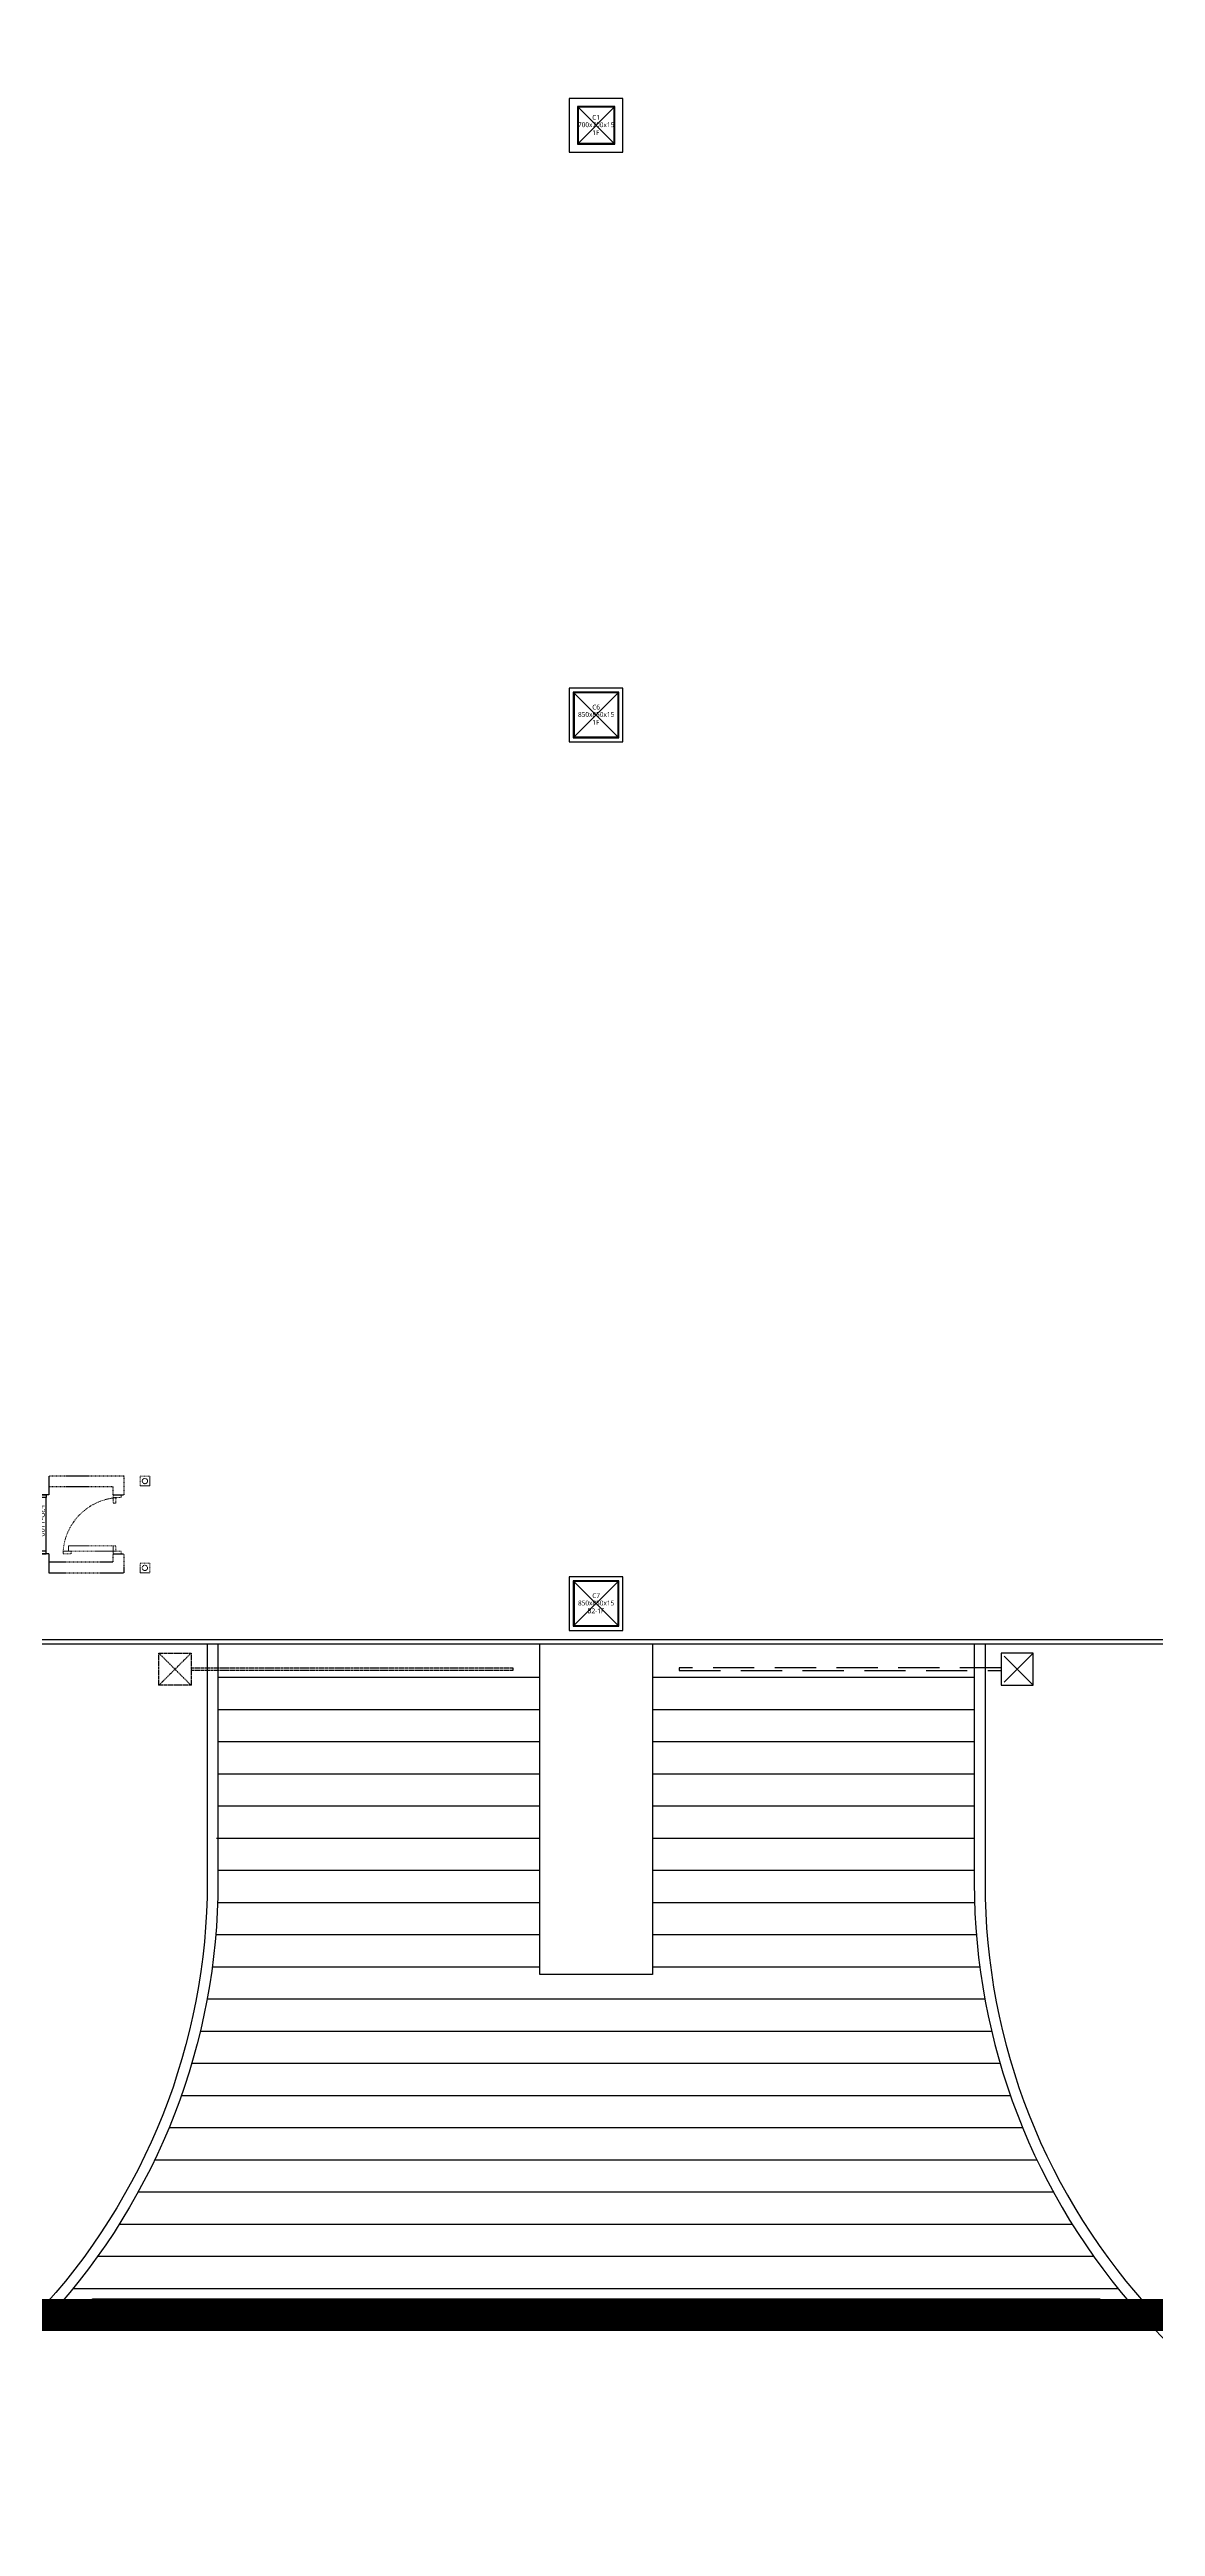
# Model space of a CAD drawing. Header units: millimetres. Extents: x -27104 to 125781, y -3376 to 46996.
# Drawn here: x 59311 to 59714, y 16664 to 17568 of the extents above; entities that cross this region are included whole.
import ezdxf
from ezdxf.enums import TextEntityAlignment as Align

# ---------------------------------------------------------------- set-up
doc = ezdxf.new("R2010")
doc.units = ezdxf.units.MM
doc.header["$LTSCALE"] = 100
doc.header["$MEASUREMENT"] = 0
for name, pattern in [('-HID', [2.5, 1.5, -1]), ('DASHED', [0.75, 0.5, -0.25]), ('HID', [2.5, 1.5, -1])]:
    doc.linetypes.add(name, pattern=pattern)
doc.layers.get('0').update_dxf_attribs({"linetype": 'CONTINUOUS'})
doc.layers.get('Defpoints').update_dxf_attribs({"color": 171, "linetype": 'CONTINUOUS'})
doc.layers.add('#프레임 라인', color=189, linetype='CONTINUOUS', plot=False)
for name, color, linetype in [('DOOR', 4, 'CONTINUOUS'), ('DOOR ELE', 253, 'CONTINUOUS'), ('DOOR(OPEN ELE)', 5, 'CONTINUOUS'), ('ELE9', 9, 'CONTINUOUS'), ('FIN(패널-200글라스울64k)', 4, 'CONTINUOUS'), ('FIN(패널-T150 방열)', 9, 'CONTINUOUS'), ('STEEL', 5, 'CONTINUOUS'), ('단열패널-방열문(저온공사분)', 251, 'CONTINUOUS')]:
    doc.layers.add(name, color=color, linetype=linetype)
doc.styles.add('TE', font='malgun_0.ttf')
doc.styles.add('나눔바른고딕', font='NanumBarunGothic.ttf')

# ---------------------------------------------------------------- blocks, each defined once
blk = doc.blocks.new('C1-1F')
at = {"layer": '#프레임 라인', "ltscale": 0.1}
blk.add_lwpolyline([(-500, -500), (500, -500), (500, 500), (-500, 500)], close=True, dxfattribs=at)
for points in [[(-350, -350), (350, -350), (350, 350), (-350, 350)], [(-335, -335), (335, -335), (335, 335), (-335, 335)]]:
    blk.add_lwpolyline(points, close=True)
at = {"layer": 'Defpoints', "ltscale": 10000}
for p, q in [((-350, -350), (350, 350)), ((350, -350), (-350, 350))]:
    blk.add_line(p, q, dxfattribs=at)
at = {"layer": 'Defpoints', "style": 'TE'}
for s, p in [('700x700x15', (0, -35)), ('C1', (0, 102)), ('1F', (-6, -182))]:
    blk.add_text(s, height=90, dxfattribs=at).set_placement(p, align=Align.CENTER)
blk = doc.blocks.new('C6-1F')
at = {"layer": '#프레임 라인', "ltscale": 0.1}
blk.add_lwpolyline([(-500, -500), (500, -500), (500, 500), (-500, 500)], close=True, dxfattribs=at)
for points in [[(-425, -425), (425, -425), (425, 425), (-425, 425)], [(-410, -410), (410, -410), (410, 410), (-410, 410)]]:
    blk.add_lwpolyline(points, close=True)
at = {"layer": 'Defpoints', "ltscale": 10000}
for p, q in [((-425, -425), (425, 425)), ((425, -425), (-425, 425))]:
    blk.add_line(p, q, dxfattribs=at)
at = {"layer": 'Defpoints', "style": 'TE'}
for s, p in [('850x850x15', (0, -35)), ('C6', (0, 102)), ('1F', (-6, -182))]:
    blk.add_text(s, height=90, dxfattribs=at).set_placement(p, align=Align.CENTER)
blk = doc.blocks.new('C7-B2-1F')
at = {"layer": '#프레임 라인', "ltscale": 0.1}
blk.add_lwpolyline([(-500, -500), (500, -500), (500, 500), (-500, 500)], close=True, dxfattribs=at)
for points in [[(-425, -425), (425, -425), (425, 425), (-425, 425)], [(-410, -410), (410, -410), (410, 410), (-410, 410)]]:
    blk.add_lwpolyline(points, close=True)
at = {"layer": 'Defpoints', "ltscale": 10000}
for p, q in [((-425, -425), (425, 425)), ((425, -425), (-425, 425))]:
    blk.add_line(p, q, dxfattribs=at)
at = {"layer": 'Defpoints', "style": 'TE'}
for s, p in [('850x850x15', (0, -35)), ('C7', (0, 102)), ('B2-1F', (-6, -182))]:
    blk.add_text(s, height=90, dxfattribs=at).set_placement(p, align=Align.CENTER)
blk = doc.blocks.new('A$Cc858e627')
at = {"layer": 'ELE9', "ltscale": 0.1}
for points in [[(-169381, -88792), (-163381, -88792)], [(-161281, -88792), (-155281, -88792)], [(-169381, -89392), (-163381, -89392)], [(-161281, -89392), (-155281, -89392)], [(-169381, -89992), (-163381, -89992)], [(-161281, -89992), (-155281, -89992)], [(-169381, -90592), (-163381, -90592)], [(-161281, -90592), (-155281, -90592)], [(-169381, -91192), (-163381, -91192)], [(-161281, -91192), (-155281, -91192)], [(-169409, -91792), (-163381, -91792)], [(-161281, -91792), (-155281, -91792)], [(-169383, -92392), (-163381, -92392)], [(-161281, -92392), (-155281, -92392)], [(-169388, -92992), (-163381, -92992)], [(-161281, -92992), (-155276, -92992)], [(-169422, -93592), (-163381, -93592)], [(-161281, -93592), (-155243, -93592)], [(-169486, -94192), (-163381, -94192)], [(-161281, -94192), (-155180, -94192)], [(-169582, -94792), (-155085, -94792)], [(-169708, -95392), (-154960, -95392)], [(-169868, -95992), (-154801, -95992)], [(-170062, -96592), (-154609, -96592)], [(-170291, -97192), (-154381, -97192)], [(-170558, -97792), (-154115, -97792)], [(-170867, -98392), (-153809, -98392)], [(-171220, -98992), (-153457, -98992)], [(-171622, -99592), (-153057, -99592)], [(-172081, -100192), (-152600, -100192)], [(-172507, -100687), (-152176, -100687)]]:
    blk.add_lwpolyline(points, dxfattribs=at)
blk = doc.blocks.new('A$C48EA7C17')
at = {"layer": 'DOOR'}
for points in [[(965, 1088), (1000, 1088), (1000, 88), (965, 88)], [(-50, 0), (0, 0), (0, 150), (-50, 150)], [(1050, 0), (1000, 0), (1000, 150), (1050, 150)]]:
    blk.add_lwpolyline(points, close=True, dxfattribs=at)
at = {"layer": 'DOOR ELE', "ltscale": 0.1}
for points in [[(965, 150), (0, 150)], [(1000, 0), (0, 0)]]:
    blk.add_lwpolyline(points, dxfattribs=at)
at = {"layer": 'DOOR(OPEN ELE)', "linetype": 'HID', "ltscale": 0.05}
blk.add_arc((1084, 7), 1087, 96.2785, 175.7623, dxfattribs=at)
at = {"layer": 'Defpoints', "style": '나눔바른고딕'}
blk.add_text('FSD-1100', height=100, dxfattribs=at).set_placement((139, 28))
blk = doc.blocks.new('A$C236D454C')
at = {"layer": 'FIN(패널-200글라스울64k)', "ltscale": 1000}
for points in [[(0, 1112), (350, 1112)], [(350, 1112), (350, 912)], [(1450, 1112), (1450, 912)], [(1450, 1112), (1800, 1112)], [(350, 912), (0, 912)], [(1450, 912), (1800, 912)]]:
    blk.add_lwpolyline(points, dxfattribs=at)
at = {"layer": 'FIN(패널-T150 방열)', "linetype": '-HID', "ltscale": 0.1}
for points in [[(350, 2512), (0, 2512), (0, 1112)], [(350, 2312), (200, 2312), (200, 1112)], [(350, 2312), (350, 2512)], [(1800, 1112), (1800, 2512), (1450, 2512)], [(1450, 2312), (1450, 2512)], [(1600, 1112), (1600, 2312), (1450, 2312)]]:
    blk.add_lwpolyline(points, dxfattribs=at)
at = {"layer": 'STEEL', "linetype": '-HID', "lineweight": 0, "ltscale": 0.1}
for p, q in [((0, 2992), (180, 2992)), ((0, 2812), (0, 2992)), ((180, 2812), (0, 2812)), ((180, 2992), (180, 2812)), ((1620, 2992), (1800, 2992)), ((1620, 2812), (1620, 2992)), ((1800, 2812), (1620, 2812)), ((1800, 2992), (1800, 2812))]:
    blk.add_line(p, q, dxfattribs=at)
for centre in [(90, 2902), (1710, 2902)]:
    blk.add_circle(centre, 50, dxfattribs=at)
at = {"layer": '단열패널-방열문(저온공사분)', "linetype": '-HID', "lineweight": 0, "ltscale": 0.1}
for points in [[(350, 2462), (400, 2462), (400, 2312), (350, 2312)], [(500, 2312), (500, 2362), (400, 2362), (400, 2312)], [(1400, 2312), (1400, 2362), (1300, 2362), (1300, 2312)], [(1300, 1475), (1400, 1475), (1400, 2312), (1300, 2312)], [(1450, 2462), (1400, 2462), (1400, 2312), (1450, 2312)], [(1450, 1375), (1450, 1525), (1400, 1525), (1400, 1375)]]:
    blk.add_lwpolyline(points, close=True, dxfattribs=at)
blk.add_arc((1474, 2451), 1076, 184.0279, 268.0719, dxfattribs=at)
at = {"ltscale": 0.1, "xscale": -1, "rotation": 180}
blk.add_blockref('A$C48EA7C17', (400, 1062), dxfattribs=at)
blk = doc.blocks.new('A$C251c222b')
at = {"linetype": 'DASHED', "ltscale": 0.3}
blk.add_lwpolyline([(-105, 750), (495, 750), (495, 150), (-105, 150)], close=True, dxfattribs=at)
for points in [[(-105, 750), (495, 150)], [(-105, 150), (495, 750)], [(495, 475), (6495, 475), (6495, 425), (495, 425)]]:
    blk.add_lwpolyline(points, dxfattribs=at)
blk = doc.blocks.new('ggtyu')
at = {"layer": 'ELE9'}
h = blk.add_hatch(dxfattribs=at)
h.set_pattern_fill('ANSI31', color=253, scale=29.345677, angle=45)
h.set_pattern_definition([(90, (-653915.9063, 16080.6312), (-3.668209615, 0), [])])
h.paths.add_polyline_path([(59136.75, 16911.04), (59504.09, 16911.04), (59504.09, 16905.17), (59136.75, 16905.17)])
at = {"layer": 'ELE9', "color": 253, "ltscale": 10, "const_width": 11.74}
blk.add_lwpolyline([(56050.66, 16905.19), (60130.09, 16905.19), (60130.38, 19302.64), (58117.4, 19302.45)], dxfattribs=at)
at = {"layer": 'ELE9', "color": 253, "ltscale": 0.1}
for points in [[(56509.61, 17150.14), (59846.7, 17150.14)], [(59846.7, 17151.61), (56511.08, 17151.61)], [(59340.98, 17150.14), (59340.98, 17029.4), (59299.89, 17029.4), (59299.89, 17150.14)]]:
    blk.add_lwpolyline(points, dxfattribs=at)
for points in [[(59178.6, 17150.14), (59178.6, 17063.2, -0.190733), (59116.05, 16905.19, -0.156848)], [(59182.51, 17150.14), (59182.51, 17063.2, -0.186711), (59121.37, 16905.19, -0.1538)], [(59458.36, 17150.14), (59458.36, 17062.77, 0.186065), (59519.1, 16905.19, 0.186065)], [(59462.27, 17150.14), (59462.27, 17062.77, 0.190066), (59524.42, 16905.19, 0.164489)], [(59121.37, 16905.27, -0.210787), (58947.75, 16828.44)], [(59519.1, 16905.27, 0.21144), (59693.13, 16828.01)]]:
    blk.add_lwpolyline(points, format="xyb", dxfattribs=at)
at = {"layer": 'ELE9', "color": 253, "linetype": 'DASHED', "ltscale": 0.3}
for points in [[(59468.14, 17141.34), (59350.76, 17141.34), (59350.76, 17140.36), (59468.14, 17140.36)], [(59479.88, 17146.72), (59468.14, 17134.98)], [(59479.88, 17134.98), (59468.14, 17146.72)]]:
    blk.add_lwpolyline(points, dxfattribs=at)
blk.add_lwpolyline([(59479.88, 17146.72), (59468.14, 17146.72), (59468.14, 17134.98), (59479.88, 17134.98)], close=True, dxfattribs=at)
at = {"layer": 'ELE9', "color": 253, "ltscale": 0.1}
blk.add_lwpolyline([(59136.75, 16911.04), (59504.09, 16911.04), (59504.09, 16905.17), (59136.75, 16905.17)], close=True, dxfattribs=at)
at = {"layer": 'ELE9', "color": 253, "ltscale": 0.1, "xscale": 0.01956378461538462, "yscale": 0.01956378461538462, "zscale": 0.01956378461538462}
for name, p in [('C1-1F', (59320.44, 17704.28)), ('C6-1F', (59320.44, 17489.08)), ('C7-B2-1F', (59320.44, 17164.81)), ('A$C251c222b', (59163.04, 17132.04)), ('A$Cc858e627', (62496.25, 18875))]:
    blk.add_blockref(name, p, dxfattribs=at)
at = {"layer": 'ELE9', "color": 253, "ltscale": 0.1, "xscale": 0.01956378461538462, "yscale": 0.01956378461538462, "zscale": 0.01956378461538462, "rotation": 270}
blk.add_blockref('A$C236D454C', (59099.12, 17211.28), dxfattribs=at)

msp = doc.modelspace()

# ---------------------------------------------------------------- block references
msp.add_blockref('ggtyu', (189.46, -163.8))

doc.saveas('drawing.dxf')
